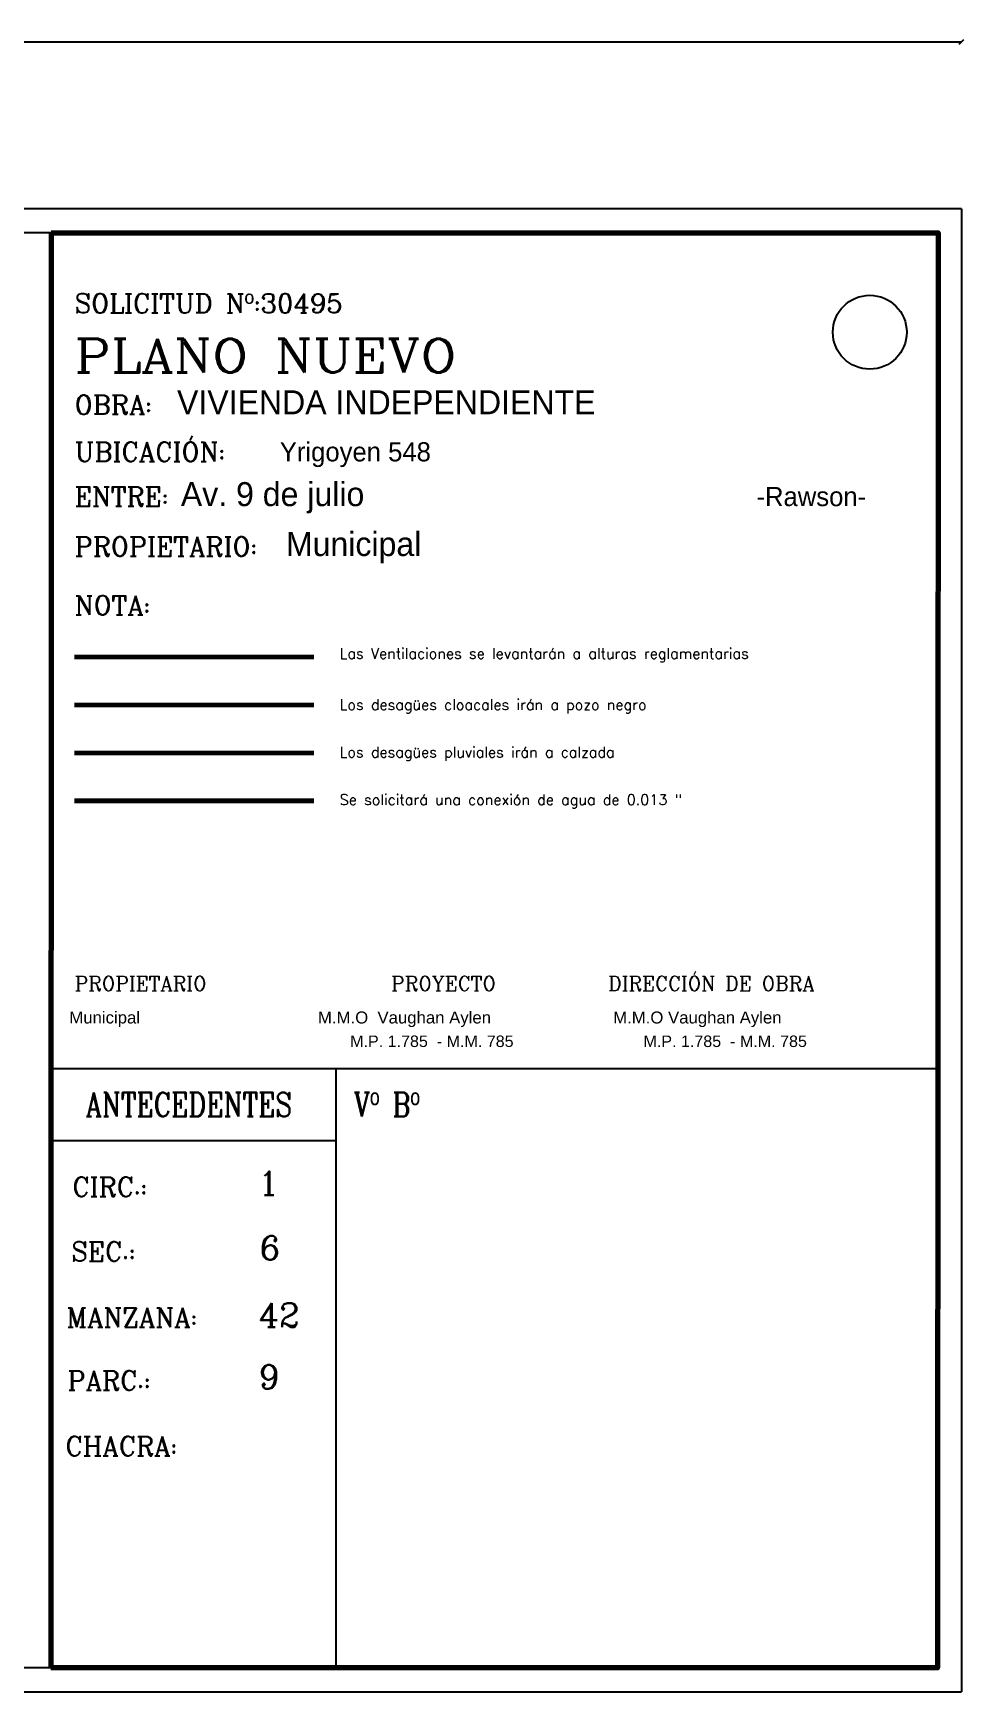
# Model space of a CAD drawing. Header units: millimetres. Extents: x 2439 to 2849, y 1282 to 1398.
# Drawn here: x 2754.47 to 2773.89, y 1326.29 to 1360.88 of the extents above; entities that cross this region are included whole.
import ezdxf

# ---------------------------------------------------------------- set-up
doc = ezdxf.new("R2010")
doc.units = ezdxf.units.MM
doc.layers.add('00-ROTULO', color=7, linetype='Continuous')
doc.layers.add('cotas y texto', color=7, linetype='Continuous')
doc.styles.add('LEANDRO', font='complex.shx')
doc.styles.get("Standard").update_dxf_attribs({"font": 'arial.ttf'})
doc.styles.add('Stylus BT', font='stylu.ttf')
doc.dimstyles.new('Joel', dxfattribs={"dimtxt": 0.13, "dimasz": 0.1, "dimexe": 1.25, "dimexo": 0.625, "dimgap": 0.0176, "dimtad": 1, "dimtxsty": 'Standard', "dimblk": 'OBLIQUE', "dimcen": 2.5, "dimse1": 1, "dimse2": 1, "dimclre": 256, "dimadec": 0, "dimazin": 0, "dimtfac": 1, "dimtmove": 0, "dimatfit": 3, "dimldrblk": 'OBLIQUE', "dimfxl": 1, "dimarcsym": 0})

# ---------------------------------------------------------------- blocks, each defined once
blk = doc.blocks.new('_Oblique')
at = {"color": 0, "linetype": 'ByBlock', "lineweight": -2}
blk.add_line((-0.5, -0.5), (0.5, 0.5), dxfattribs=at)
blk = doc.blocks.new('*D32')
at = {"color": 0, "lineweight": -2, "transparency": 16777216}
blk.add_line((2698.815, 1360.701), (2773.835, 1360.701), dxfattribs=at)
at = {"layer": 'Defpoints', "color": 0, "transparency": 16777216}
for p in [(2773.835, 1360.701), (2698.815, 1357.218), (2773.835, 1357.218)]:
    blk.add_point(p, dxfattribs=at)
at = {"color": 0, "lineweight": -2, "transparency": 16777216, "xscale": 0.1, "yscale": 0.1, "zscale": 0.1, "rotation": 180}
blk.add_blockref('_Oblique', (2698.815, 1360.701), dxfattribs=at)
at = {"color": 0, "lineweight": -2, "transparency": 16777216, "xscale": 0.1, "yscale": 0.1, "zscale": 0.1}
blk.add_blockref('_Oblique', (2773.835, 1360.701), dxfattribs=at)
at = {"color": 0, "transparency": 16777216, "insert": (2736.325, 1360.796), "char_height": 0.13, "attachment_point": 5}
blk.add_mtext('75,02', dxfattribs=at)

msp = doc.modelspace()

# ---------------------------------------------------------------- linework, layer by layer
for p, q in [((2773.83514, 1357.21825), (2698.81504, 1357.21825)), ((2773.33514, 1326.7896), (2699.31504, 1326.7896)), ((2698.81504, 1326.2896), (2773.83514, 1326.2896))]:
    msp.add_line(p, q)
at = {"ltscale": 0.8}
msp.add_line((2773.83514, 1357.21825), (2773.83514, 1326.2896), dxfattribs=at)
at = {"ltscale": 0.01}
msp.add_line((2754.84224, 1356.71825), (2699.31504, 1356.71825), dxfattribs=at)
at = {"color": 7, "lineweight": 80}
msp.add_line((2755.47784, 1356.71825), (2773.33514, 1356.71825), dxfattribs=at)
at = {"linetype": 'Continuous'}
for p, q in [((2754.83514, 1339.2896, 6.37197), (2773.33514, 1339.2896, 6.37197)), ((2760.78961, 1326.7896, 6.37197), (2760.78961, 1339.2896, 6.37197)), ((2754.83514, 1337.7896, 6.37197), (2760.78961, 1337.7896, 6.37197))]:
    msp.add_line(p, q, dxfattribs=at)
at = {"color": 7, "lineweight": 80}
msp.add_lwpolyline([(2754.84224, 1356.71825), (2773.35018, 1356.71825), (2773.33514, 1326.7896), (2754.83514, 1326.78955)], dxfattribs=at)
at = {"color": 7, "lineweight": 80, "elevation": -166.57446}
msp.add_lwpolyline([(2754.84316, 1356.71825), (2754.83514, 1326.7896)], dxfattribs=at)
at = {"color": 3, "const_width": 0.1, "elevation": -10.92267}
msp.add_lwpolyline([(2755.32563, 1347.87048), (2760.32563, 1347.87048)], dxfattribs=at)
at = {"color": 1, "const_width": 0.1, "elevation": -10.92267}
msp.add_lwpolyline([(2755.32563, 1346.87048), (2760.32563, 1346.87048)], dxfattribs=at)
at = {"color": 2, "const_width": 0.1, "elevation": -10.92267}
msp.add_lwpolyline([(2755.32563, 1345.87048), (2760.32563, 1345.87048)], dxfattribs=at)
at = {"const_width": 0.1, "elevation": -10.92267}
msp.add_lwpolyline([(2755.32563, 1344.87048), (2760.32563, 1344.87048)], dxfattribs=at)
msp.add_circle((2771.92277, 1354.64457, 6.37197), 0.7701)
at = {"layer": 'cotas y texto'}
msp.add_line((2755.40649, 1326.7896), (2773.33514, 1326.7896), dxfattribs=at)

# ---------------------------------------------------------------- texts
at = {"style": 'LEANDRO'}
for s, height, p in [('SOLICITUD Nº:30495', 0.4, (2755.33514, 1355.04763, 6.37197)), ('OBRA:', 0.4, (2755.33514, 1352.9337, 6.37197)), ('UBICACIÓN:', 0.4, (2755.33514, 1351.95053, 6.37197)), ('ENTRE:', 0.4, (2755.33514, 1351.01921, 6.37197)), ('PROPIETARIO:', 0.4, (2755.33514, 1349.97613, 6.37197)), ('NOTA:', 0.4, (2755.33514, 1348.75034, 6.37197)), ('Las Ventilaciones se levantarán a alturas reglamentarias', 0.22, (2760.86443, 1347.83531, 6.37197)), ('Los desagües cloacales irán a pozo negro', 0.22, (2760.86443, 1346.76896, 6.37197)), ('Los desagües pluviales irán a calzada', 0.22, (2760.86443, 1345.77745, 6.37197)), ('Se solicitará una conexión de agua de 0.013 "', 0.22, (2760.86443, 1344.78594, 6.37197)), ('PROPIETARIO', 0.3, (2755.33514, 1340.91202, 6.37197)), ('PROYECTO', 0.3, (2761.93725, 1340.91202, 6.37197)), ('DIRECCIÓN DE OBRA', 0.3, (2766.46441, 1340.91202, 6.37197)), ('CIRC.:', 0.4, (2755.28556, 1336.62041, 6.37197)), ('1', 0.5, (2759.1652, 1336.64727, 6.37197)), ('SEC.:', 0.4, (2755.26384, 1335.27181, 6.37197)), ('6', 0.5, (2759.19814, 1335.29867, 6.37197))]:
    msp.add_text(s, height=height, dxfattribs=at).set_placement(p)
for s, height, width, p in [('PLANO NUEVO', 0.7, 1.15, (2755.33514, 1353.80738, 6.37197)), ('ANTECEDENTES', 0.5, 0.8, (2755.56278, 1338.28817, 6.37197)), ('Vº Bº', 0.5, 0.8, (2761.1575, 1338.28817, 6.37197))]:
    msp.add_text(s, height=height, dxfattribs=dict(at, width=width)).set_placement(p)
at = {"linetype": 'Continuous', "ltscale": 0.15, "style": 'Stylus BT'}
for s, height, p in [('VIVIENDA INDEPENDIENTE', 0.5, (2757.47025, 1352.93375, 23.66662)), ('Yrigoyen 548', 0.4, (2759.61408, 1351.95098, 23.66662)), ('Av. 9 de julio  ', 0.5, (2757.54998, 1351.01825, 23.66662)), ('-Rawson-', 0.4, (2769.55895, 1351.01825, 23.66662)), ('Municipal', 0.5, (2759.74253, 1349.97762, 23.66662))]:
    msp.add_text(s, height=height, dxfattribs=at).set_placement(p)
at = {"attachment_point": 1}
for s, insert, char_height, width in [('Municipal', (2755.22372, 1340.47812, -81.70745), 0.25, 4.7573442), ('M.M.O  Vaughan Aylen', (2760.4109, 1340.47812, -81.70745), 0.25, 17.75), ('M.M.O Vaughan Aylen', (2766.56934, 1340.47812, -81.70745), 0.25, 17.75), ('{\\H1.2x; M.P. 1.785  - M.M. 785 }  ', (2760.98895, 1339.97755, -81.70745), 0.2, 17.75), ('{\\H1.2x; M.P. 1.785  - M.M. 785 }  ', (2767.10836, 1339.97755, -81.70745), 0.2, 17.75)]:
    msp.add_mtext(s, dxfattribs=dict(at, insert=insert, char_height=char_height, width=width))
at = {"layer": '00-ROTULO', "style": 'LEANDRO'}
for s, height, p in [('MANZANA:', 0.4, (2755.16495, 1333.89705, 6.37197)), ('42', 0.5, (2759.17268, 1333.89705, 6.37197)), ('PARC.:', 0.4, (2755.18545, 1332.58078, 6.37197)), ('9', 0.5, (2759.17425, 1332.60731, 6.37197)), ('CHACRA:', 0.4, (2755.14094, 1331.21202, 6.37197))]:
    msp.add_text(s, height=height, dxfattribs=at).set_placement(p)

# ---------------------------------------------------------------- dimensions: what is measured, and where the dimension line sits
dim = msp.add_linear_dim(base=(2773.83514, 1360.70077), p1=(2698.81504, 1357.21825), p2=(2773.83514, 1357.21825), dimstyle='Joel')
dim.commit()
dim.dimension.update_dxf_attribs({"geometry": '*D32', "text_midpoint": (2736.32509, 1360.79649)})

doc.saveas('drawing.dxf')
